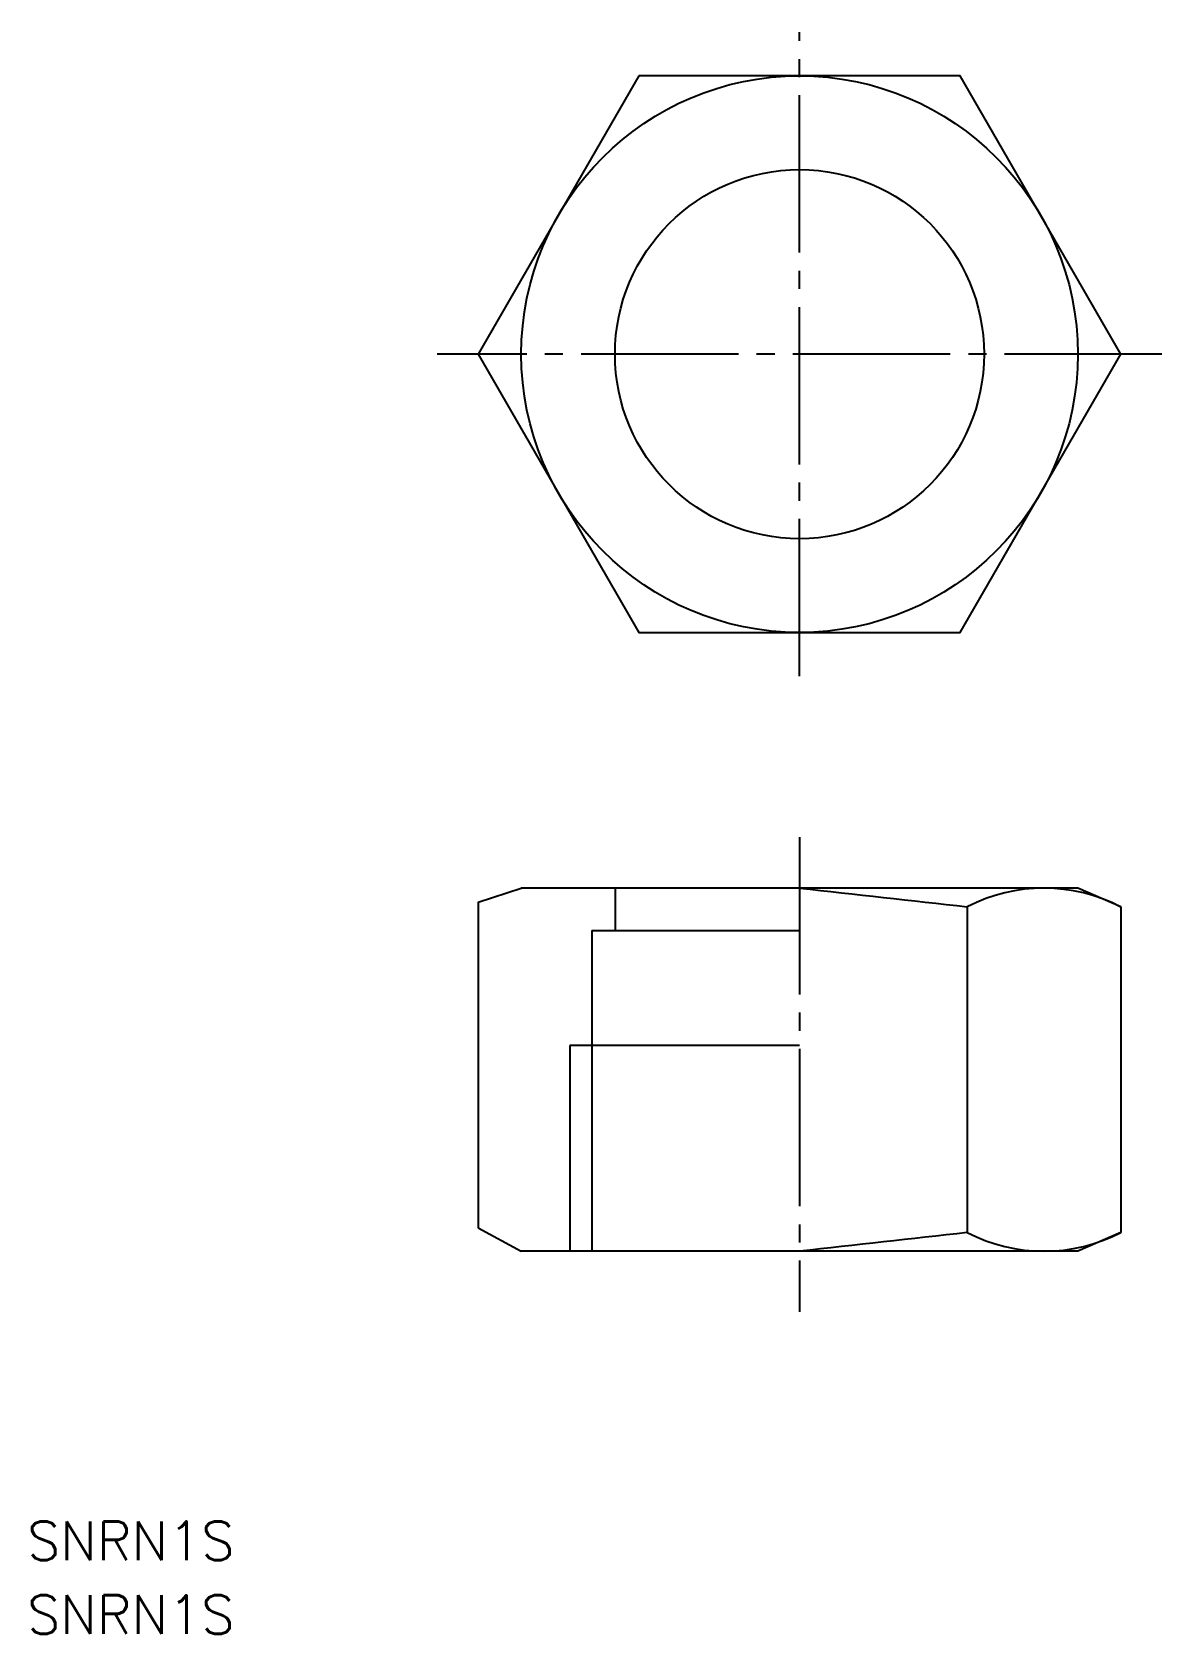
# Model space of a CAD drawing. Extents: x 47 to 141, y 127 to 260.
import ezdxf

# ---------------------------------------------------------------- set-up
doc = ezdxf.new("R2010")
doc.units = 0
doc.linetypes.add('CENTER', pattern=[17.5, 13, -1.5, 1.5, -1.5])
doc.layers.get('0').update_dxf_attribs({"linetype": 'CONTINUOUS'})
doc.layers.add('CENTER', color=1, linetype='CENTER')
doc.styles.get("Standard").update_dxf_attribs({"font": 'txt.shx', "bigfont": '@extfont2.shx'})

msp = doc.modelspace()

# ---------------------------------------------------------------- linework, layer by layer
at = {"color": 7, "linetype": 'CONTINUOUS'}
for p, q in [((84.01, 187.81), (87.57, 188.97)), ((133.57, 188.97), (87.57, 188.97)), ((95.32, 188.97), (95.32, 185.47)), ((137.13, 187.43), (133.57, 188.97)), ((84.01, 187.81), (84.01, 160.89)), ((124.43, 187.43), (124.43, 160.51)), ((137.13, 187.43), (137.13, 160.51)), ((93.4, 185.47), (93.4, 158.97)), ((93.4, 185.47), (110.57, 185.47)), ((93.57, 185.47), (110.57, 185.47)), ((110.57, 175.97), (91.59, 175.97)), ((84.01, 160.89), (87.57, 158.97)), ((137.13, 160.51), (133.57, 158.97)), ((133.57, 158.97), (87.57, 158.97))]:
    msp.add_line(p, q, dxfattribs=at)
at = {"color": 3, "linetype": 'CONTINUOUS'}
msp.add_line((91.59, 175.97), (91.59, 158.97), dxfattribs=at)
at = {"color": 7, "linetype": 'CONTINUOUS'}
msp.add_lwpolyline([(97.29, 256.1), (84.01, 233.1), (97.29, 210.1), (123.85, 210.1), (137.13, 233.1), (123.85, 256.1)], close=True, dxfattribs=at)
for radius in [23, 15.25]:
    msp.add_circle((110.57, 233.1), radius, dxfattribs=at)
for centre, radius, start, end in [((1143.51, 9419.91), 9288.55, 263.615186, 263.701184), ((130.76, 175.18), 13.79, 62.4871, 117.3229), ((1143.51, -9071.97), 9288.55, 96.298816, 96.384814), ((130.76, 172.76), 13.79, 242.6771, 297.5129)]:
    msp.add_arc(centre, radius, start, end, dxfattribs=at)
at = {"layer": 'CENTER', "color": 1, "linetype": 'CENTER'}
for p, q in [((110.57, 206.49), (110.57, 259.72)), ((140.52, 233.1), (80.62, 233.1)), ((110.57, 193.19), (110.57, 153.97))]:
    msp.add_line(p, q, dxfattribs=at)

# ---------------------------------------------------------------- texts
at = {"color": 7, "linetype": 'CONTINUOUS'}
for p in [(46.73, 133.44), (46.73, 127.34)]:
    msp.add_text('SNRN1S', height=3.2, dxfattribs=at).set_placement(p)

doc.saveas('drawing.dxf')
